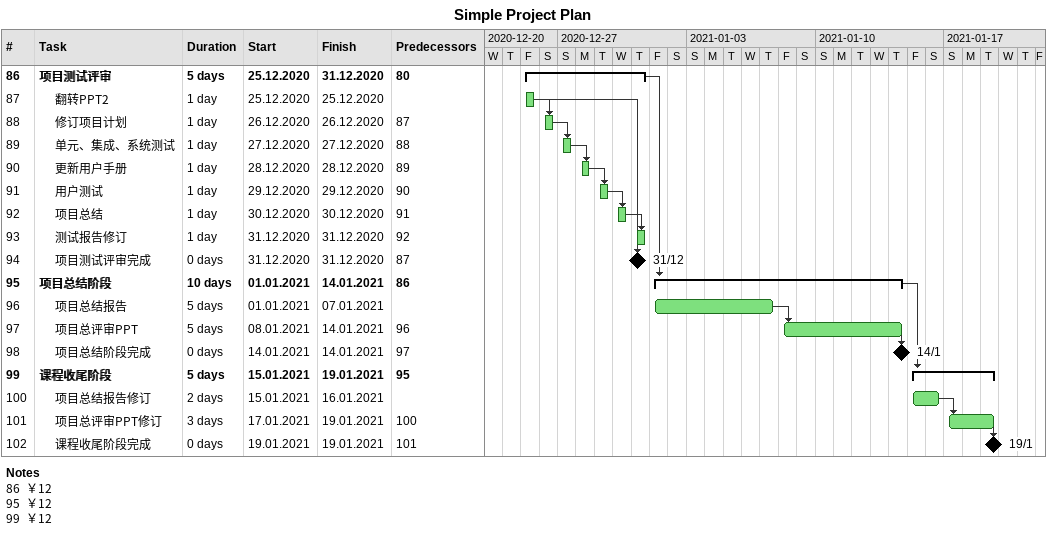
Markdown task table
Simple Project Plan

| ID | Level | Task | Duration | Start | Finish | Predecessors |
|---|---|---|---|---|---|---|
| 86 | 1 | **项目测试评审** | 5d | 2020-12-25 | 2020-12-31 | 80 |
| 87 | 2 | 翻转PPT2 | 1d | 2020-12-25 | 2020-12-25 |  |
| 88 | 2 | 修订项目计划 | 1d | 2020-12-26 | 2020-12-26 | 87 |
| 89 | 2 | 单元、集成、系统测试 | 1d | 2020-12-27 | 2020-12-27 | 88 |
| 90 | 2 | 更新用户手册 | 1d | 2020-12-28 | 2020-12-28 | 89 |
| 91 | 2 | 用户测试 | 1d | 2020-12-29 | 2020-12-29 | 90 |
| 92 | 2 | 项目总结 | 1d | 2020-12-30 | 2020-12-30 | 91 |
| 93 | 2 | 测试报告修订 | 1d | 2020-12-31 | 2020-12-31 | 92 |
| 94 | 2 | 项目测试评审完成 | 0d | 2020-12-31 | 2020-12-31 | 87 |
| 95 | 1 | **项目总结阶段** | 10d | 2021-01-01 | 2021-01-14 | 86 |
| 96 | 2 | 项目总结报告 | 5d | 2021-01-01 | 2021-01-07 |  |
| 97 | 2 | 项目总评审PPT | 5d | 2021-01-08 | 2021-01-14 | 96 |
| 98 | 2 | 项目总结阶段完成 | 0d | 2021-01-14 | 2021-01-14 | 97 |
| 99 | 1 | **课程收尾阶段** | 5d | 2021-01-15 | 2021-01-19 | 95 |
| 100 | 2 | 项目总结报告修订 | 2d | 2021-01-15 | 2021-01-16 |  |
| 101 | 2 | 项目总评审PPT修订 | 3d | 2021-01-17 | 2021-01-19 | 100 |
| 102 | 2 | 课程收尾阶段完成 | 0d | 2021-01-19 | 2021-01-19 | 101 |

Notes
- 86: ￥12
- 95: ￥12
- 99: ￥12
